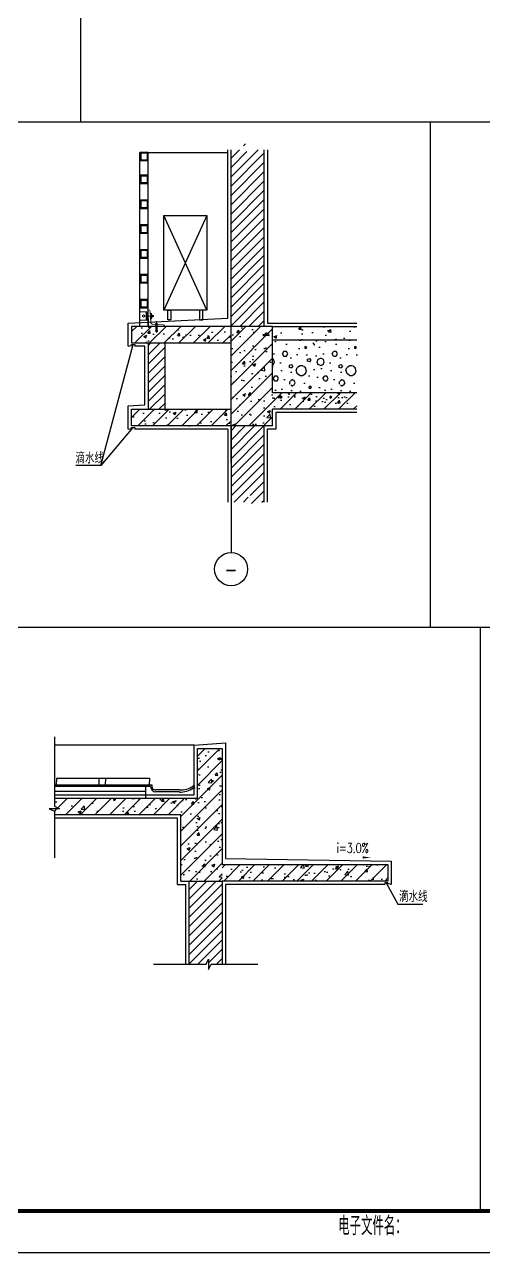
# Model space of a CAD drawing. Extents: x -1041549 to 749950, y -354245 to 17554.
# Drawn here: x -674134 to -671364, y -216064 to -208657 of the extents above; entities that cross this region are included whole.
import ezdxf
from ezdxf.enums import TextEntityAlignment as Align

# ---------------------------------------------------------------- set-up
doc = ezdxf.new("R2010")
doc.units = 0
doc.header["$LTSCALE"] = 1000
doc.header["$MEASUREMENT"] = 0
doc.linetypes.add('DOTE', pattern=[2.42, 2, -0.2, 0.02, -0.2])
for name, color, linetype in [('14', 1, 'Continuous'), ('3', 2, 'Continuous'), ('8', 8, 'Continuous'), ('AXIS', 3, 'Continuous'), ('AXIS_TEXT', 7, 'Continuous'), ('DOTE', 1, 'Continuous'), ('LAYER1', 4, 'Continuous'), ('LVTRY', 8, 'Continuous'), ('PUB_DIM', 3, 'Continuous'), ('PUB_HATCH', 8, 'Continuous'), ('PUB_TEXT', 7, 'Continuous'), ('PUB_TITLE', 4, 'Continuous'), ('STAIR', 2, 'Continuous'), ('WALL', 4, 'Continuous'), ('WINDOW', 3, 'Continuous')]:
    doc.layers.add(name, color=color, linetype=linetype)
doc.layers.add('AED-880-D-0001-N_8#$0$318 Louvre', color=6, linetype='Continuous', lineweight=13)
doc.styles.add('_TCH_AXIS', font='COMPLEX', dxfattribs={"bigfont": 'GBCBIG'})
doc.styles.add('_TCH_DIM', font='SIMPLEX', dxfattribs={"bigfont": 'GBCBIG'})
doc.styles.add('COMPLEX', font='COMPLEX')
doc.styles.add('hztxt', font='romand_pkpm', dxfattribs={"bigfont": 'gbcbig'})

# ---------------------------------------------------------------- blocks, each defined once
blk = doc.blocks.new('A$C20027368')
at = {"layer": '3', "color": 1}
for p, q in [((-27, 58.3), (232.8, 629.2)), ((-27, 629.2), (232.8, 58.3))]:
    blk.add_line(p, q, dxfattribs=at)
for points in [[(-27, 58.3), (232.8, 58.3), (232.8, 629.2), (-27, 629.2)], [(-2.8, 58.3), (16.3, 58.3), (16.3, 0), (-2.8, 0)], [(208.6, 58.3), (189.5, 58.3), (189.5, 0), (208.6, 0)]]:
    blk.add_lwpolyline(points, close=True, dxfattribs=at)
blk = doc.blocks.new('AED-880-D-0001-N_8#$0$A$C6D1513F4')
at = {"layer": 'AED-880-D-0001-N_8#$0$318 Louvre', "color": 3, "linetype": 'Continuous', "extrusion": (7.99805e-08, -0.00183, 0.999998)}
for p, q in [((-51, 88.5), (-51, 37.9)), ((-35.9, 66.6), (-29.8, 70.2)), ((-35.9, 66.6), (-35.9, 59.5)), ((-29.8, 56.1), (-35.9, 59.5))]:
    blk.add_line(p, q, dxfattribs=at)
at = {"layer": 'AED-880-D-0001-N_8#$0$318 Louvre', "color": 3, "linetype": 'Continuous', "extrusion": (7.99805e-08, 0.00183, 0.999998)}
for p, q in [((-51, 88.3), (-13, 88.2)), ((-13, 88.2), (-0.3, 88.2)), ((-12.9, 88.2), (-12.9, 37.6)), ((-6.7, 88.2), (-6.7, 37.6)), ((19.6, 78), (10.4, 78)), ((19.6, 78), (19.6, 46.2)), ((-51, 37.6), (-13, 37.6)), ((-23.7, 66.6), (-29.8, 70)), ((-29.8, 55.9), (-23.7, 59.5)), ((-23.7, 59.5), (-23.7, 66.6)), ((-16.9, 62.5), (30, 62.5)), ((-14.5, 62.5), (32.5, 62.5)), ((-13, 37.6), (-0.4, 37.6)), ((-11.1, 68.5), (-11.8, 67.1)), ((-11.1, 65.6), (-11.8, 67.1)), ((-11.8, 67.1), (-11.1, 65.6)), ((-11.8, 67.1), (-11.8, 58.1)), ((-11.1, 65.6), (-11.8, 62.5)), ((-11.8, 62.5), (-11.1, 59.5)), ((-11.1, 59.5), (-11.8, 58.1)), ((-11.8, 58.1), (-11.1, 56.4)), ((-6.7, 68.5), (-11.1, 68.5)), ((-11.1, 65.6), (-6.7, 65.6)), ((-6.7, 59.5), (-11.1, 59.5)), ((-11.1, 56.4), (-6.7, 56.4)), ((-6.7, 56.4), (-6.7, 68.5)), ((12.2, 46.2), (19.6, 46.2)), ((19.6, 56.4), (19.6, 68.5)), ((19.6, 68.5), (24, 68.5)), ((24, 65.6), (19.6, 65.6)), ((19.6, 59.5), (24, 59.5)), ((24, 56.4), (19.6, 56.4)), ((24, 68.5), (25, 67.1)), ((25, 67.1), (24, 65.6)), ((24, 65.6), (25, 62.5)), ((25, 62.5), (24, 59.5)), ((24, 59.5), (25, 58.1)), ((25, 58.1), (24, 56.4)), ((25, 65.6), (25, 67.1)), ((25, 67.1), (25, 58.1)), ((29.8, 65.6), (25, 65.6)), ((29.8, 59.5), (25, 59.5)), ((30.5, 64.9), (29.8, 65.6)), ((29.8, 59.5), (30.5, 60.3)), ((30.5, 60.3), (30.5, 64.9)), ((43.1, 17.4), (43.1, 17.9)), ((43.1, 17.9), (56.1, 17.9)), ((45.6, 14.4), (43.1, 17.4)), ((43.1, 17.4), (56.1, 17.4)), ((45.6, 14.4), (45.6, -12.2)), ((45.6, 14.4), (53.6, 14.4)), ((49.6, 31.7), (49.6, -37.3)), ((53.6, 14.4), (56.1, 17.4)), ((53.6, 14.4), (53.6, -12.2)), ((56.1, 17.4), (56.1, 17.9)), ((45.6, -12.2), (44.4, -31.1)), ((44.4, -31.1), (48, -31.6)), ((45.6, -31.3), (45.6, -32.7)), ((53.6, -32.7), (45.6, -32.7)), ((48.7, -6.3), (47.3, -11.4)), ((49.2, -13.7), (48, -31.6)), ((50.1, -13.4), (51.3, -31.6)), ((52.2, -7.3), (50.9, -12.3)), ((54.9, -31.1), (51.3, -31.6)), ((53.6, -12.2), (54.9, -31.1)), ((53.6, -31.3), (53.6, -32.7))]:
    blk.add_line(p, q, dxfattribs=at)
blk.add_lwpolyline([(10.2, 90.6), (14.1, 23.9, 0.380199), (23.5, 14.5), (90.2, 10.5, -0.397107), (99.6, 0.6), (99.6, 0), (0, 0), (-0.3, 100), (0.2, 100, -0.397107)], format="xyb", close=True, dxfattribs=at)
for centre, start, end in [((49.1, -11.8), 164.9975, 272.73782), ((50.5, -6.8), 344.9975, 164.9975), ((49.1, -11.8), 302.07563, 344.9975)]:
    blk.add_arc(centre, 1.86, start, end, dxfattribs=at)
blk = doc.blocks.new('TUQ')
at = {"layer": '14', "style": 'hztxt', "width": 0.85}
blk.add_text('电子文件名：', height=450, rotation=359.9997, dxfattribs=at).set_placement((-24105, -584))
blk = doc.blocks.new('_AXISO')
blk.add_circle((0, 0), 0.5)
at = {"layer": 'AXIS_TEXT', "style": 'COMPLEX', "width": 1.041667}
blk.add_attdef('A', text='', height=0.56, dxfattribs=at).set_placement((-0.25, -0.28), (0.25, -0.28), align=Align.FIT)

msp = doc.modelspace()

# ---------------------------------------------------------------- hatches: boundary and pattern name
h = msp.add_hatch()
h.set_pattern_fill('ANSI31', color=8, scale=25, style=0)
h.set_pattern_definition([(45, (-332657.155, -199818.735), (-28.0633004, 28.0633004), [])])
h.paths.add_polyline_path([(-672687.2, -209412.8), (-672765, -209412.8), (-672784.1, -209465.3), (-672802.6, -209360.3), (-672821.2, -209412.8), (-672887.2, -209412.8), (-672887.2, -210427.7), (-672887.2, -210477.7), (-672687.2, -210477.7), (-672687.2, -210427.7)])
h = msp.add_hatch()
h.set_pattern_fill('钢筋混凝土', color=8, scale=25)
h.set_pattern_definition([(45, (-392161.716, -129294.57), (-44.194174, 44.194174), []), (50, (-392161.72, -129294.57), (179.315046, -15.688034), [18.75, -206.25]), (355, (-392161.72, -129294.57), (-34.68783, 188.04803), [15, -165]), (100.4514, (-392146.77, -129295.88), (144.62735, 172.35989), [15.93505, -175.28553]), (46.1842, (-392161.72, -129244.57), (266.81026, -41.37975), [28.125, -309.375]), (96.6356, (-392139.48, -129248.02), (233.66568, 243.52947), [23.90257, -262.92825]), (351.1842, (-392161.72, -129244.57), (233.66549, 243.52965), [22.5, -247.5]), (21, (-392136.72, -129257.07), (149.22676, -100.65472), [18.75, -206.25]), (326, (-392136.72, -129257.07), (60.82883, 181.28751), [15, -165]), (71.4514, (-392124.28, -129265.46), (210.05566, 80.63262), [15.93505, -175.28553]), (37.5, (-392161.716, -129294.57), (3.039964, 83.223463), [0, -163, 0, -167.5, 0, -165.625]), (7.5, (-392161.72, -129294.57), (65.767384, 98.602928), [0, -95.5, 0, -159.25, 0, -63.125]), (327.5, (-392217.466, -129294.57), (133.455609, -5.638718), [0, -62.5, 0, -195, 0, -258.75]), (317.5, (-392242.47, -129294.57), (145.79654, 25.026246), [0, -81.25, 0, -129.5, 0, -183.75])])
h.paths.add_polyline_path([(-672887.2, -210577.7), (-672887.2, -210477.7), (-673332.8, -210477.7), (-673332.8, -210489.9), (-673331.6, -210508.8), (-673332.8, -210509), (-673332.8, -210510.4), (-673340.8, -210510.4), (-673340.8, -210509), (-673342, -210508.8), (-673340.8, -210489.9), (-673340.8, -210477.7), (-673487.4, -210477.7), (-673487.4, -210577.7)])
h = msp.add_hatch()
h.set_pattern_fill('钢筋混凝土', color=8, scale=25)
h.set_pattern_definition([(45, (-392161.716, -129244.57), (-44.194174, 44.194174), []), (50, (-392161.72, -129244.57), (179.315046, -15.688034), [18.75, -206.25]), (355, (-392161.72, -129244.57), (-34.68783, 188.04803), [15, -165]), (100.4514, (-392146.77, -129245.88), (144.62735, 172.35989), [15.93505, -175.28553]), (46.1842, (-392161.72, -129194.57), (266.81026, -41.37975), [28.125, -309.375]), (96.6356, (-392139.48, -129198.02), (233.66568, 243.52947), [23.90257, -262.92825]), (351.1842, (-392161.72, -129194.57), (233.66549, 243.52965), [22.5, -247.5]), (21, (-392136.72, -129207.07), (149.22676, -100.65472), [18.75, -206.25]), (326, (-392136.72, -129207.07), (60.82883, 181.28751), [15, -165]), (71.4514, (-392124.28, -129215.46), (210.05566, 80.63262), [15.93505, -175.28553]), (37.5, (-392161.716, -129244.57), (3.039964, 83.223463), [0, -163, 0, -167.5, 0, -165.625]), (7.5, (-392161.72, -129244.57), (65.767384, 98.602928), [0, -95.5, 0, -159.25, 0, -63.125]), (327.5, (-392217.466, -129244.57), (133.455609, -5.638718), [0, -62.5, 0, -195, 0, -258.75]), (317.5, (-392242.47, -129244.57), (145.79654, 25.026246), [0, -81.25, 0, -129.5, 0, -183.75])])
h.paths.add_polyline_path([(-672637.2, -210977.7), (-672128.6, -210977.7), (-672128.6, -210877.7), (-672637.2, -210877.7), (-672637.2, -210477.7), (-672887.2, -210477.7), (-672887.2, -211297.7), (-672887.2, -211078.3), (-672637.2, -211078.3)])
h = msp.add_hatch()
h.set_pattern_fill('混凝土', color=8, scale=25)
h.set_pattern_definition([(50, (-333083.46, -202630.08), (179.315046, -15.688034), [18.75, -206.25]), (355, (-333083.46, -202630.08), (-34.68783, 188.04803), [15, -165]), (100.4514, (-333068.52, -202631.38), (144.627345, 172.359886), [15.93505, -175.28553]), (46.1842, (-333083.46, -202580.08), (266.81026, -41.37975), [28.125, -309.375]), (96.6356, (-333061.23, -202583.52), (233.66568, 243.52947), [23.90257, -262.92825]), (351.1842, (-333083.46, -202580.08), (233.66549, 243.52965), [22.5, -247.5]), (21, (-333058.46, -202592.58), (149.22676, -100.65472), [18.75, -206.25]), (326, (-333058.46, -202592.58), (60.82883, 181.28751), [15, -165]), (71.4514, (-333046.03, -202600.96), (210.05566, 80.63262), [15.93505, -175.28553]), (37.5, (-333083.46, -202630.076), (3.039964, 83.223463), [0, -163, 0, -167.5, 0, -165.625]), (7.5, (-333083.46, -202630.076), (65.767384, 98.602928), [0, -95.5, 0, -159.25, 0, -63.125]), (327.5, (-333139.21, -202630.076), (133.455609, -5.638718), [0, -62.5, 0, -195, 0, -258.75]), (317.5, (-333164.21, -202630.08), (145.796542, 25.026246), [0, -81.25, 0, -129.5, 0, -183.75])])
h.paths.add_polyline_path([(-672128.6, -210477.7), (-672637.2, -210477.7), (-672637.2, -210557.7), (-672128.6, -210557.7)])
h = msp.add_hatch()
h.set_pattern_fill('加气混凝土', color=8, scale=25)
h.set_pattern_definition([(0, (-332994.96, -202721.58), (150, 300), [0, -300]), (0, (-333170.46, -202762.08), (150, 300), [0, -300]), (0, (-333072.96, -202765.08), (150, 300), [0, -300]), (0, (-332966.46, -202676.58), (150, 300), [0, -300]), (0, (-333090.96, -202780.08), (150, 300), [0, -300]), (0, (-332936.46, -202487.58), (150, 300), [0, -300]), (0, (-333027.96, -202511.58), (150, 300), [0, -300]), (0, (-332979.96, -202549.08), (150, 300), [0, -300]), (0, (-333224.46, -202555.08), (150, 300), [0, -300]), (0, (-333077.46, -202568.58), (150, 300), [0, -300]), (0, (-333134.46, -202645.08), (150, 300), [0, -300]), (0, (-333131.46, -202757.58), (150, 300), [0, -300]), (0, (-333018.96, -202769.58), (150, 300), [0, -300]), (0, (-332936.46, -202637.58), (150, 300), [0, -300]), (0, (-333216.96, -202684.08), (150, 300), [0, -300]), (0, (-333191.46, -202633.08), (150, 300), [0, -300]), (0, (-333074.46, -202654.08), (150, 300), [0, -300]), (0, (-333116.46, -202697.58), (150, 300), [0, -300]), (0, (-333140.46, -202598.58), (150, 300), [0, -300]), (0, (-333102.96, -202486.08), (150, 300), [0, -300]), (0, (-333204.96, -202747.08), (150, 300), [0, -300]), (0, (-333039.96, -202547.58), (150, 300), [0, -300]), (0, (-333179.46, -202543.08), (150, 300), [0, -300]), (0, (-333203.46, -202504.08), (150, 300), [0, -300]), (130.601294, (-332954.89, -202581.504), (-749.9999917, 900.0000039), [13.17078, -5518.5555]), (18.434949, (-332976.32, -202575.79), (749.999997, 299.999998), [13.55262, -1883.81395]), (90, (-332976.32, -202588.65), (150, 300), [12.85714, -587.14283]), (161.565051, (-332963.46, -202592.933), (-750.000004, 299.9999776), [13.55262, -1883.81395]), (53.130102, (-332963.46, -202592.93), (150, 300), [14.28571, -1485.71425]), (135, (-332952.03, -202745.79), (-150.000018, 299.99998), [12.12183, -836.4063]), (45, (-332969.18, -202745.79), (150, 300), [12.12183, -836.4063]), (135, (-332960.6, -202754.36), (-150.000018, 299.99998), [12.12183, -836.4063]), (45, (-332960.6, -202754.36), (150, 300), [12.12183, -836.4063]), (116.56505, (-333096.32, -202544.36), (-3e-05, 599.99998), [15.9719, -319.43825]), (180, (-333103.46, -202530.08), (-150, 300), [17.14286, -282.85712]), (63.43495, (-333127.75, -202544.36), (1e-06, 600), [15.9719, -319.43825]), (116.56505, (-333120.6, -202558.65), (-3e-05, 599.99998), [15.9719, -319.43825]), (0, (-333120.6, -202558.65), (150, 300), [17.14286, -282.85712]), (63.43495, (-333103.46, -202558.65), (1e-06, 600), [15.9719, -319.43825]), (107.102728, (-332983.462, -202645.79), (-449.9999828, 1500.00000242), [19.43067, -8141.45125]), (143.972626, (-332989.176, -202627.218), (-2849.9999639, 2099.9999976), [19.43067, -4061.01]), (180, (-333004.9, -202615.8), (-150, 300), [18.57143, -281.42855]), (36.027373, (-333039.176, -202627.218), (2849.999979, 2099.9999774), [19.43067, -4061.01]), (71.565051, (-333044.89, -202644.36), (450.000002, 1499.9999974), [18.07016, -1879.2964]), (107.102728, (-333039.176, -202662.933), (-449.9999828, 1500.00000242), [19.43067, -8141.45125]), (143.972626, (-333023.462, -202674.361), (-2849.9999639, 2099.9999976), [19.43067, -4061.01]), (0, (-333023.46, -202674.36), (150, 300), [18.57143, -281.42855]), (36.027373, (-333004.89, -202674.361), (2849.999979, 2099.9999774), [19.43067, -4061.01]), (71.565051, (-332989.176, -202662.933), (450.000002, 1499.9999974), [18.07016, -1879.2964]), (150.255118, (-332980.605, -202505.79), (-450.000001, 299.9999963), [11.5175, -2407.1598]), (90, (-332990.6, -202511.5), (150, 300), [11.42857, -588.57137]), (29.744881, (-332990.605, -202511.504), (450.0000003, 299.9999986), [11.5175, -2407.1598]), (116.56505, (-333050.6, -202718.65), (-3e-05, 599.99998), [15.9719, -319.43825]), (168.690067, (-333057.748, -202704.36), (-1350.000001, 299.9999925), [14.56863, -3044.84275]), (41.185925, (-333083.462, -202711.504), (3749.9999773, 3299.99997114), [15.18592, -6362.901]), (90, (-333083.46, -202725.79), (150, 300), [14.28571, -585.71425]), (138.814074, (-333072.033, -202735.79), (-3749.99993335, 3300.000021), [15.18592, -6362.901]), (16.699244, (-333072.033, -202735.79), (4949.99996276, 1499.9999843), [14.91473, -6249.26875]), (60.945396, (-333057.748, -202731.504), (149.9999996, 299.99999735), [14.70804, -6162.66975]), (109.983106, (-333176.319, -202592.933), (-750.00000282, 2099.99999444), [16.721, -7006.09875]), (155.556045, (-333182.033, -202577.218), (-1950.00000743, 899.9999813), [17.2615, -7232.56575]), (24.4439547, (-333213.462, -202577.218), (1950.00000097, 899.99999567), [17.2615, -7232.56575]), (70.0168934, (-333219.176, -202592.933), (750.00000226, 2099.9999948), [16.721, -7006.09875]), (109.983106, (-333213.462, -202608.647), (-750.00000282, 2099.99999444), [16.721, -7006.09875]), (160.016893, (-333197.748, -202614.36), (-750.0000004, 299.9999863), [16.721, -3494.68875]), (19.9831065, (-333197.748, -202614.36), (749.9999959, 299.9999995), [16.721, -3494.68875]), (70.0168934, (-333182.033, -202608.647), (750.00000226, 2099.9999948), [16.721, -7006.09875]), (122.005383, (-333064.89, -202620.076), (-150.00002, 299.9999847), [13.47712, -2816.717]), (18.434949, (-333084.89, -202612.933), (749.999997, 299.999998), [13.55262, -1883.81395]), (90, (-333084.89, -202625.79), (150, 300), [12.85714, -587.14283]), (161.565051, (-333072.033, -202630.076), (-750.000004, 299.9999776), [13.55262, -1883.81395]), (54.462322, (-333072.033, -202630.076), (1049.9999985, 1499.99999775), [12.28904, -5149.10575]), (116.56505, (-333152.03, -202692.93), (-3e-05, 599.99998), [15.9719, -319.43825]), (180, (-333159.18, -202678.65), (-150, 300), [15.71429, -284.2857]), (59.036243, (-333183.462, -202692.933), (150.0000005, 299.9999985), [16.65986, -3481.911]), (120.963756, (-333174.89, -202707.218), (-150.0000205, 299.9999862), [16.65986, -3481.911]), (0, (-333174.9, -202707.22), (150, 300), [15.71429, -284.2857]), (63.43495, (-333159.18, -202707.22), (1e-06, 600), [15.9719, -319.43825])])
h.paths.add_polyline_path([(-672128.6, -210641.9), (-672181.1, -210623.2), (-672076.1, -210604.7), (-672128.6, -210585.6), (-672128.6, -210557.7), (-672637.2, -210557.7), (-672634.7, -210927.7), (-672126.1, -210927.7)])
h = msp.add_hatch()
h.set_pattern_fill('ANSI31', color=8, scale=25, style=0)
h.set_pattern_definition([(45, (-332657.155, -199718.735), (-28.0633004, 28.0633004), [])])
h.paths.add_polyline_path([(-673387.4, -210577.7), (-673287.4, -210577.7), (-673287.4, -210977.7), (-673387.4, -210977.7)])
h = msp.add_hatch()
h.set_pattern_fill('钢筋混凝土', color=8, scale=25)
h.set_pattern_definition([(45, (-392161.716, -129194.57), (-44.194174, 44.194174), []), (50, (-392161.72, -129194.57), (179.315046, -15.688034), [18.75, -206.25]), (355, (-392161.72, -129194.57), (-34.68783, 188.04803), [15, -165]), (100.4514, (-392146.77, -129195.88), (144.62735, 172.35989), [15.93505, -175.28553]), (46.1842, (-392161.72, -129144.57), (266.81026, -41.37975), [28.125, -309.375]), (96.6356, (-392139.48, -129148.02), (233.66568, 243.52947), [23.90257, -262.92825]), (351.1842, (-392161.72, -129144.57), (233.66549, 243.52965), [22.5, -247.5]), (21, (-392136.72, -129157.07), (149.22676, -100.65472), [18.75, -206.25]), (326, (-392136.72, -129157.07), (60.82883, 181.28751), [15, -165]), (71.4514, (-392124.28, -129165.46), (210.05566, 80.63262), [15.93505, -175.28553]), (37.5, (-392161.716, -129194.57), (3.039964, 83.223463), [0, -163, 0, -167.5, 0, -165.625]), (7.5, (-392161.72, -129194.57), (65.767384, 98.602928), [0, -95.5, 0, -159.25, 0, -63.125]), (327.5, (-392217.466, -129194.57), (133.455609, -5.638718), [0, -62.5, 0, -195, 0, -258.75]), (317.5, (-392242.47, -129194.57), (145.796542, 25.026246), [0, -81.25, 0, -129.5, 0, -183.75])])
h.paths.add_polyline_path([(-673487.4, -210977.7), (-673487.4, -211077.7), (-672887.2, -211077.7), (-672887.2, -210977.7)])
h = msp.add_hatch()
h.set_pattern_fill('ANSI31', color=8, scale=25, style=0)
h.set_pattern_definition([(45, (-392161.716, -129294.57), (-28.0633004, 28.0633004), [])])
h.paths.add_polyline_path([(-672775.1, -211486.1), (-672756.6, -211591.1), (-672737.9, -211538.6), (-672687.2, -211538.6), (-672687.2, -211078.3), (-672887.2, -211078.3), (-672887.2, -211538.6), (-672794.2, -211538.6)])
h = msp.add_hatch()
h.set_pattern_fill('钢筋混凝土', color=8, scale=25)
h.set_pattern_definition([(45, (-965654.95, -85082.547), (-44.194174, 44.194174), []), (50, (-965654.95, -85082.55), (179.315046, -15.688034), [18.75, -206.25]), (355, (-965654.95, -85082.55), (-34.68783, 188.04803), [15, -165]), (100.4514, (-965640, -85083.85), (144.62735, 172.35989), [15.93505, -175.28553]), (46.1842, (-965654.95, -85032.55), (266.81026, -41.37975), [28.125, -309.375]), (96.6356, (-965632.71, -85036), (233.66568, 243.52947), [23.90257, -262.92825]), (351.1842, (-965654.95, -85032.55), (233.66549, 243.52965), [22.5, -247.5]), (21, (-965629.95, -85045.05), (149.22676, -100.65472), [18.75, -206.25]), (326, (-965629.95, -85045.05), (60.82883, 181.28751), [15, -165]), (71.4514, (-965617.51, -85053.43), (210.05566, 80.63262), [15.93505, -175.28553]), (37.5, (-965654.95, -85082.547), (3.039964, 83.223463), [0, -163, 0, -167.5, 0, -165.625]), (7.5, (-965654.95, -85082.55), (65.767384, 98.602928), [0, -95.5, 0, -159.25, 0, -63.125]), (327.5, (-965710.7, -85082.55), (133.455609, -5.638718), [0, -62.5, 0, -195, 0, -258.75]), (317.5, (-965735.7, -85082.55), (145.796542, 25.026246), [0, -81.25, 0, -129.5, 0, -183.75])])
h.paths.add_polyline_path([(-673190.4, -213423.6), (-673190.4, -213823.6), (-672940.4, -213823.6), (-672940.4, -213023.6), (-673090.4, -213023.6), (-673090.4, -213323.6), (-673953.8, -213323.6), (-673953.8, -213371.2), (-673922.6, -213386.8), (-673985, -213386.8), (-673953.8, -213402.4), (-673953.8, -213423.6)])
h = msp.add_hatch()
h.set_pattern_fill('钢筋混凝土', color=8, scale=25)
h.set_pattern_definition([(45, (-953222.89, -84081.094), (-44.194174, 44.194174), []), (50, (-953222.89, -84081.1), (179.315046, -15.688034), [18.75, -206.25]), (355, (-953222.9, -84081.1), (-34.68783, 188.04803), [15, -165]), (100.4514, (-953207.95, -84082.4), (144.62735, 172.35989), [15.93505, -175.28553]), (46.1842, (-953222.9, -84031.1), (266.81026, -41.37975), [28.125, -309.375]), (96.6356, (-953200.66, -84034.54), (233.66568, 243.52947), [23.90257, -262.92825]), (351.1842, (-953222.9, -84031.1), (233.66549, 243.52965), [22.5, -247.5]), (21, (-953197.89, -84043.6), (149.22676, -100.65472), [18.75, -206.25]), (326, (-953197.9, -84043.6), (60.82883, 181.28751), [15, -165]), (71.4514, (-953185.46, -84051.98), (210.05566, 80.63262), [15.93505, -175.28553]), (37.5, (-953222.89, -84081.094), (3.039964, 83.223463), [0, -163, 0, -167.5, 0, -165.625]), (7.5, (-953222.89, -84081.09), (65.767384, 98.602928), [0, -95.5, 0, -159.25, 0, -63.125]), (327.5, (-953278.64, -84081.094), (133.455609, -5.638718), [0, -62.5, 0, -195, 0, -258.75]), (317.5, (-953303.64, -84081.09), (145.796542, 25.026246), [0, -81.25, 0, -129.5, 0, -183.75])])
h.paths.add_polyline_path([(-671940.4, -213723.6), (-672940.4, -213723.6), (-672940.4, -213823.6), (-671940.4, -213823.6)])
h = msp.add_hatch()
h.set_pattern_fill('ANSI31', color=8, scale=25)
h.set_pattern_definition([(45, (-965654.95, -85382.547), (-28.0633004, 28.0633004), [])])
h.paths.add_polyline_path([(-673022.6, -214294.3), (-673022.6, -214356.7), (-673007, -214325.5), (-672940.4, -214325.5), (-672940.4, -213823.6), (-673140.4, -213823.6), (-673140.4, -214325.5), (-673038.2, -214325.5)])

# ---------------------------------------------------------------- linework, layer by layer
at = {"color": 8}
for p, q in [((-673796.9, -205813.6), (-673796.9, -209244.6)), ((-680189.5, -209244.6), (-668539.5, -209244.6)), ((-671686.4, -209244.6), (-671686.4, -212291.6)), ((-680189.5, -212291.6), (-668539.5, -212291.6)), ((-671383.5, -212291.6), (-671383.5, -215813.6))]:
    msp.add_line(p, q, dxfattribs=at)
at = {"layer": '3'}
for p, q in [((-673437.4, -210477.7), (-673437.4, -209427.7)), ((-673387.4, -210477.7), (-673387.4, -209427.7)), ((-673387.4, -209427.7), (-672907.2, -209427.7))]:
    msp.add_line(p, q, dxfattribs=at)
for points in [[(-673437.4, -209477.7), (-673387.4, -209477.7), (-673387.4, -209427.7), (-673437.4, -209427.7)], [(-673432.4, -209472.7), (-673392.4, -209472.7), (-673392.4, -209432.7), (-673432.4, -209432.7)], [(-673437.4, -209615.5), (-673387.4, -209615.5), (-673387.4, -209565.5), (-673437.4, -209565.5)], [(-673432.4, -209610.5), (-673392.4, -209610.5), (-673392.4, -209570.5), (-673432.4, -209570.5)], [(-673437.4, -209765.5), (-673387.4, -209765.5), (-673387.4, -209715.5), (-673437.4, -209715.5)], [(-673432.4, -209760.5), (-673392.4, -209760.5), (-673392.4, -209720.5), (-673432.4, -209720.5)], [(-673437.4, -209915.5), (-673387.4, -209915.5), (-673387.4, -209865.5), (-673437.4, -209865.5)], [(-673432.4, -209910.5), (-673392.4, -209910.5), (-673392.4, -209870.5), (-673432.4, -209870.5)], [(-673437.4, -210065.5), (-673387.4, -210065.5), (-673387.4, -210015.5), (-673437.4, -210015.5)], [(-673432.4, -210060.5), (-673392.4, -210060.5), (-673392.4, -210020.5), (-673432.4, -210020.5)], [(-673437.4, -210215.5), (-673387.4, -210215.5), (-673387.4, -210165.5), (-673437.4, -210165.5)], [(-673432.4, -210210.5), (-673392.4, -210210.5), (-673392.4, -210170.5), (-673432.4, -210170.5)], [(-673437.4, -210365.5), (-673387.4, -210365.5), (-673387.4, -210315.5), (-673437.4, -210315.5)], [(-673432.4, -210360.5), (-673392.4, -210360.5), (-673392.4, -210320.5), (-673432.4, -210320.5)]]:
    msp.add_lwpolyline(points, close=True, dxfattribs=at)
at = {"layer": '8', "color": 8}
for p, q in [((-673378.2, -213204.1), (-673941.6, -213204.1)), ((-673953.8, -213243.7), (-673365.7, -213243.7)), ((-673953.8, -213281.9), (-673404.6, -213281.9)), ((-673373.1, -213253.4), (-673951.4, -213253.4)), ((-673373.1, -213253.4), (-673951.4, -213253.4)), ((-673404.6, -213253.4), (-673404.6, -213323.6)), ((-673404.6, -213261.9), (-673404.6, -213323.6)), ((-673404.6, -213281.9), (-673404.6, -213323.6)), ((-673404.6, -213281.9), (-673404.6, -213323.6)), ((-673199.4, -213273.6), (-673341.2, -213273.6)), ((-673199.4, -213273.6), (-673341.2, -213273.6)), ((-673199.4, -213286.1), (-673341.2, -213286.1)), ((-673199.4, -213286.1), (-673341.2, -213286.1)), ((-673114.4, -213248.6), (-673105.4, -213248.6)), ((-673114.4, -213248.6), (-673105.4, -213248.6)), ((-673114.4, -213261.5), (-673104.9, -213261.5)), ((-673114.4, -213261.5), (-673104.9, -213261.5)), ((-673210.4, -213843.6), (-673210.4, -213443.6)), ((-672920.4, -213687.1), (-671920.4, -213703.6)), ((-671920.4, -213703.6), (-671920.4, -213843.6)), ((-673210.4, -213843.6), (-673160.4, -213843.6)), ((-673160.4, -214325.5), (-673160.4, -213843.6)), ((-671960.4, -213843.6), (-672920.4, -213843.6))]:
    msp.add_line(p, q, dxfattribs=at)
at = {"layer": '8'}
msp.add_line((-673210.4, -213443.6), (-673953.8, -213443.6), dxfattribs=at)
at = {"layer": '8', "color": 8}
for points in [[(-673953.8, -213303.6), (-673110.4, -213303.6), (-673110.4, -213003.6), (-672920.4, -212990.2), (-672920.4, -213687.1)], [(-672920.4, -213843.6), (-672920.4, -214325.5)]]:
    msp.add_lwpolyline(points, dxfattribs=at)
for points in [[(-673683.6, -213204.1), (-673941.6, -213204.1), (-673941.9, -213243.7), (-673684, -213243.7)], [(-673378.2, -213204.1), (-673645.8, -213204.1), (-673646.2, -213243.7), (-673378.6, -213243.7)]]:
    msp.add_lwpolyline(points, close=True, dxfattribs=at)
for centre, radius, start, end in [((-673336.6, -213249.7), 36.7, 185.73198, 262.829), ((-673336.6, -213249.7), 36.7, 185.73198, 262.829), ((-673341.2, -213248.6), 25, 168.65238, 270), ((-673341.2, -213248.6), 25, 168.65238, 270), ((-673193.7, -213136.1), 137.7, 267.61852, 305.16034), ((-673193.7, -213136.1), 137.7, 267.61852, 305.16034), ((-673193.7, -213148.6), 137.7, 267.61852, 305.16034), ((-673193.7, -213148.6), 137.7, 267.61852, 305.16034)]:
    msp.add_arc(centre, radius, start, end, dxfattribs=at)
at = {"layer": 'AXIS'}
msp.add_line((-672887.2, -211302.1), (-672887.2, -211841.8), dxfattribs=at)
at = {"layer": 'DOTE', "linetype": 'DOTE'}
msp.add_line((-672887.2, -211297.7), (-672887.2, -209462.1), dxfattribs=at)
at = {"layer": 'LAYER1'}
msp.add_line((-673110.4, -213003.6), (-673953.8, -213003.6), dxfattribs=at)
at = {"layer": 'PUB_DIM'}
msp.add_line((-673674.2, -211317.2), (-673477.4, -210587.7), dxfattribs=at)
for points in [[(-673480.6, -211088.4), (-673674.2, -211317.2), (-673824.5, -211317.2)], [(-671950.4, -213833.6), (-671880.7, -213962.4), (-671730.4, -213962.4)]]:
    msp.add_lwpolyline(points, dxfattribs=at)
at = {"layer": 'PUB_DIM', "elevation": 0.2}
msp.add_lwpolyline([(-672279.8, -213673, 0, 0, 0), (-672042.9, -213681.2, 0, 13.3, 0), (-672092.9, -213681.2, 0, 0, 0)], format="xyseb", dxfattribs=at)
at = {"layer": 'PUB_HATCH'}
for p, q in [((-673507.4, -210597.7), (-673487.4, -210592.7)), ((-673487.4, -210592.7), (-673487.4, -210587.7)), ((-673487.4, -210587.7), (-673467.4, -210587.7)), ((-673467.4, -210587.7), (-673467.4, -210597.7)), ((-673487.4, -211092.7), (-673487.4, -211087.7)), ((-673487.4, -211087.7), (-673467.4, -211087.7)), ((-673467.4, -211087.7), (-673467.4, -211097.7)), ((-673507.4, -211097.7), (-673487.4, -211092.7)), ((-671940.4, -213833.6), (-671960.4, -213833.6)), ((-671960.4, -213833.6), (-671960.4, -213843.6)), ((-671940.4, -213838.6), (-671940.4, -213833.6)), ((-671920.4, -213843.6), (-671940.4, -213838.6))]:
    msp.add_line(p, q, dxfattribs=at)
at = {"layer": 'PUB_TITLE'}
msp.add_lwpolyline([(-680814.5, -216063.6), (-665964.5, -216063.6), (-665964.5, -205563.6), (-680814.5, -205563.6)], close=True, dxfattribs=at)
at = {"layer": 'PUB_TITLE', "const_width": 25}
msp.add_lwpolyline([(-680189.5, -215813.6), (-666214.5, -215813.6), (-666214.5, -205813.6), (-680189.5, -205813.6)], close=True, dxfattribs=at)
at = {"layer": 'STAIR'}
for p, q in [((-673953.8, -212953.7), (-673953.8, -213371.2)), ((-673922.6, -213386.8), (-673985, -213386.8)), ((-673985, -213386.8), (-673953.8, -213402.4)), ((-673922.6, -213386.8), (-673985, -213386.8)), ((-673985, -213386.8), (-673953.8, -213402.4)), ((-673953.8, -213371.2), (-673922.6, -213386.8)), ((-673953.8, -213371.2), (-673922.6, -213386.8)), ((-673953.8, -213402.4), (-673953.8, -213683.4)), ((-673355.6, -214325.5), (-673038.2, -214325.5)), ((-673038.2, -214325.5), (-673022.6, -214294.3)), ((-673038.2, -214325.5), (-673022.6, -214294.3)), ((-673022.6, -214294.3), (-673022.6, -214356.7)), ((-673022.6, -214294.3), (-673022.6, -214356.7)), ((-673022.6, -214356.7), (-673007, -214325.5)), ((-673022.6, -214356.7), (-673007, -214325.5)), ((-673007, -214325.5), (-672726, -214325.5))]:
    msp.add_line(p, q, dxfattribs=at)
at = {"layer": 'WALL', "color": 8}
for p, q in [((-672907.2, -210427.7), (-672907.2, -209412.8)), ((-672667.2, -209412.8), (-672667.2, -210457.7)), ((-673507.4, -210457.7), (-672907.2, -210427.7)), ((-673507.4, -210597.7), (-673507.4, -210457.7)), ((-672667.2, -210457.7), (-672128.6, -210457.7)), ((-673407.4, -210597.7), (-673467.4, -210597.7)), ((-673407.4, -210950.8), (-673407.4, -210597.7)), ((-673507.4, -210957.7), (-673407.4, -210950.8)), ((-673507.4, -211097.7), (-673507.4, -210957.7)), ((-672128.6, -210997.7), (-672617.2, -210997.7)), ((-672617.2, -210997.7), (-672617.2, -211098.3)), ((-672907.2, -211097.7), (-673467.4, -211097.7)), ((-672907.2, -211097.7), (-672907.2, -211538.6)), ((-672617.2, -211098.3), (-672667.2, -211098.3)), ((-672667.2, -211538.6), (-672667.2, -211098.3))]:
    msp.add_line(p, q, dxfattribs=at)
at = {"layer": 'WALL'}
for p, q in [((-672887.2, -210427.7), (-672887.2, -209412.8)), ((-672687.2, -210427.7), (-672687.2, -209412.8)), ((-672887.2, -210477.7), (-673487.4, -210477.7)), ((-673487.4, -210477.7), (-673487.4, -210577.7)), ((-672887.2, -210477.7), (-672887.2, -210427.7)), ((-672637.2, -210477.7), (-672887.2, -210477.7)), ((-672687.2, -210477.7), (-672687.2, -210427.7)), ((-672637.2, -210877.7), (-672637.2, -210477.7)), ((-672637.2, -210477.7), (-672128.6, -210477.7)), ((-672637.2, -210557.7), (-672128.6, -210557.7)), ((-673487.4, -210577.7), (-672887.2, -210577.7)), ((-673387.4, -210577.7), (-673387.4, -210977.7)), ((-673287.4, -210577.7), (-673287.4, -210977.7)), ((-672887.2, -210977.7), (-672887.2, -210577.7)), ((-672128.6, -210877.7), (-672637.2, -210877.7)), ((-673487.4, -210977.7), (-672887.2, -210977.7)), ((-673487.4, -211077.7), (-673487.4, -210977.7)), ((-672637.2, -211078.3), (-672637.2, -210977.7)), ((-672128.6, -210977.7), (-672637.2, -210977.7)), ((-672887.2, -211077.7), (-673487.4, -211077.7)), ((-672887.2, -211077.7), (-672887.2, -211538.6)), ((-672637.2, -211078.3), (-672887.2, -211078.3)), ((-672687.2, -211538.6), (-672687.2, -211078.3)), ((-673090.4, -213323.6), (-673090.4, -213023.6)), ((-673090.4, -213023.6), (-672940.4, -213023.6)), ((-673953.8, -213323.6), (-673090.4, -213323.6)), ((-673190.4, -213423.6), (-673953.8, -213423.6)), ((-673190.4, -213823.6), (-673190.4, -213423.6)), ((-672940.4, -213723.6), (-671940.4, -213723.6)), ((-671940.4, -213723.6), (-671940.4, -213823.6)), ((-673190.4, -213823.6), (-672940.4, -213823.6)), ((-673140.4, -214325.5), (-673140.4, -213823.6)), ((-671940.4, -213823.6), (-672940.4, -213823.6))]:
    msp.add_line(p, q, dxfattribs=at)
for points in [[(-673953.8, -213323.6), (-673090.4, -213323.6), (-673090.4, -213023.6), (-672940.4, -213023.6), (-672940.4, -213723.6)], [(-672940.4, -213823.6), (-672940.4, -214325.5)]]:
    msp.add_lwpolyline(points, dxfattribs=at)
at = {"layer": 'WINDOW'}
msp.add_line((-673387.4, -210477.7), (-673387.4, -209427.7), dxfattribs=at)

# ---------------------------------------------------------------- block references
at = {"layer": '14', "xscale": 0.25, "yscale": 0.25, "zscale": 0.25}
msp.add_blockref('TUQ', (-666214.5, -215813.6), dxfattribs=at)
at = {"layer": '3', "xscale": -1}
msp.add_blockref('A$C20027368', (-673060.8, -210437.6), dxfattribs=at)
at = {"layer": 'AXIS'}
ref = msp.add_blockref('_AXISO', (-672887.2, -211941.8), dxfattribs=dict(at, xscale=200, yscale=200, zscale=200))
ref.add_attrib('A', '-', dxfattribs={"layer": 'AXIS_TEXT', "height": 116.5, "style": '_TCH_AXIS', "width": 0.777778}).set_placement((-672926, -212000.1), (-672848.4, -212000.1), align=Align.FIT)
at = {"layer": 'LVTRY', "extrusion": (0, 3.06356e-09, 1)}
msp.add_blockref('AED-880-D-0001-N_8#$0$A$C6D1513F4', (-673386.4, -210477.7, 0), dxfattribs=at)

# ---------------------------------------------------------------- texts
at = {"layer": 'PUB_TEXT', "style": '_TCH_DIM'}
for p in [(-673826.4, -211304.8), (-671873.7, -213950)]:
    msp.add_text('滴水线', height=67.52, dxfattribs=at).set_placement(p)
at = {"layer": 'PUB_TEXT', "style": '_TCH_DIM', "width": 0.705882}
msp.add_text('i=3.0%%%', height=59.5, dxfattribs=at).set_placement((-672250.7, -213653.7, 0.2))

doc.saveas('drawing.dxf')
